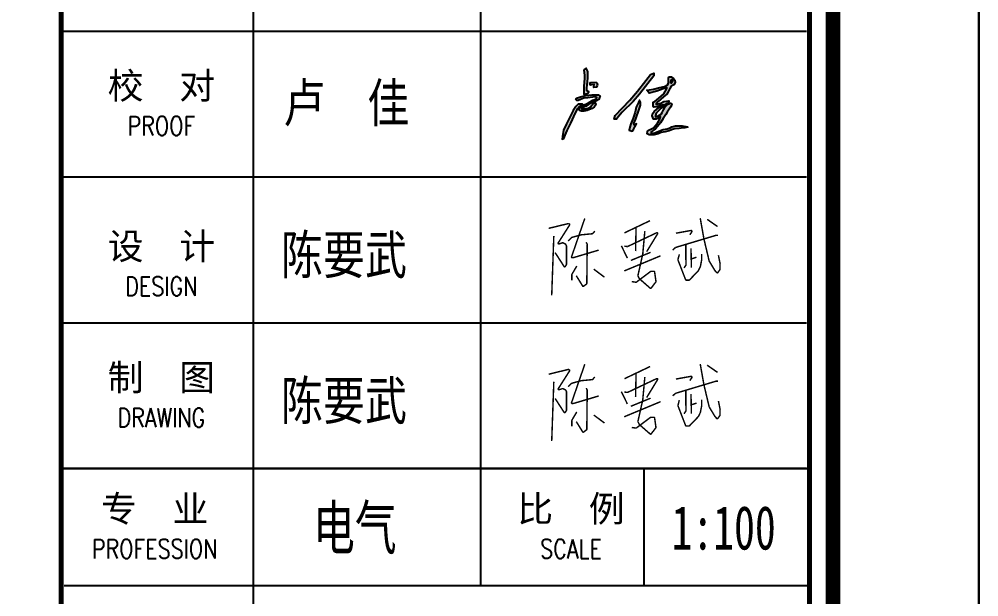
# Model space of a CAD drawing. Extents: x 815029915 to 815825525, y 579155098 to 579748855.
# Drawn here: x 815123142 to 815129719, y 579668190 to 579672150 of the extents above; entities that cross this region are included whole.
import ezdxf
from ezdxf.enums import TextEntityAlignment as Align

# ---------------------------------------------------------------- set-up
doc = ezdxf.new("R2010")
doc.units = 0
doc.header["$LTSCALE"] = 100
doc.header["$MEASUREMENT"] = 0
for name, color, linetype in [('PUB_TITLE', 4, 'Continuous'), ('TK', 7, 'Continuous'), ('TK-TEXT', 4, 'Continuous')]:
    doc.layers.add(name, color=color, linetype=linetype)
doc.layers.add('yichutu', color=7, linetype='Continuous', true_color=0xffffff, plot=False)
doc.layers.add('平面看线', color=175, linetype='Continuous', lineweight=9)
doc.styles.add('CCIAD-图框(可变字)', font='', dxfattribs={"width": 0.7})
doc.styles.add('CCIAD-图框(标题项)', font='')
doc.styles.add('基本字体', font='simplex.shx', dxfattribs={"height": 180, "bigfont": 'hztxt.shx'})
doc.styles.get('CCIAD-图框(可变字)').set_extended_font_data('SimHei')
doc.styles.get('CCIAD-图框(标题项)').set_extended_font_data('SimHei')

# ---------------------------------------------------------------- blocks, each defined once
blk = doc.blocks.new('gadad23a')
at = {"layer": '平面看线', "const_width": 100}
for points in [[(131775, 116553), (130868, 113925, 0.557185), (130922, 113859), (131024, 113872), (132727, 114378)], [(139687, 116566), (139940, 115144), (140298, 113636, 0.077541), (140304, 113622), (140692, 112978), (140816, 112838, 0.480002), (140894, 112842), (141024, 113023, 0.147817), (141034, 113050), (141049, 113447, 0.05991), (141048, 113459), (140933, 114030)], [(129300, 115871), (130634, 116195, -0.150124), (130663, 116193), (130711, 116175, -0.476931), (130735, 116101), (129958, 114882, 0.703116), (130016, 114807), (130242, 114881, -0.191901), (130279, 114878), (130443, 114800, -0.166898), (130467, 114777), (130516, 114678, -0.116521), (130522, 114655), (130522, 113410, -0.134677), (130515, 113384), (130441, 113260, -0.556571), (130356, 113258), (129742, 114206)], [(138021, 115539), (139052, 115724, -0.467135), (139111, 115675), (139111, 115641, -0.160073), (139101, 115611), (138969, 115432)], [(130637, 115013), (130859, 115235, -0.129081), (130881, 115248), (131523, 115427), (132286, 115499, 0.194236), (132319, 115516), (132460, 115681)], [(134479, 114648), (134686, 114623, 0.141288), (134714, 114627), (136699, 115567, -0.745112), (136763, 115496), (136015, 114271)], [(137796, 114387), (137992, 114555, -0.104533), (138010, 114565), (140768, 115393, -0.07304), (140783, 115395), (140909, 115395)], [(131867, 114919), (131936, 114795, -0.131224), (131942, 114770), (131913, 112094, -0.229929), (131893, 112055), (131700, 111906, -0.444253), (131627, 111919), (131191, 112623)], [(138698, 114771), (138706, 113365, -0.149587), (138697, 113337), (138577, 113157)], [(135747, 114110), (135417, 112637, 0.177164), (135421, 112603), (135517, 112420, 0.093258), (135528, 112406), (136253, 111773, 0.432684), (136325, 111780), (136642, 112193, 0.202276), (136652, 112231), (136559, 112877, 0.372816), (136509, 112920), (136309, 112920, 0.162035), (136279, 112910), (135311, 112185, -0.199079), (135274, 112176), (134997, 112216)], [(138254, 114091), (138160, 113731, 0.156859), (138162, 113700), (138682, 112354, 0.309954), (138729, 112322), (138920, 112322, 0.204533), (138956, 112337), (139554, 112962, 0.079088), (139563, 112975), (139695, 113250, 0.06466), (139699, 113262), (139787, 113719, 0.04851), (139788, 113729), (139786, 114121)], [(131225, 113282), (130897, 112730, 0.134842), (130890, 112705), (130890, 112304)]]:
    blk.add_lwpolyline(points, format="xyb", dxfattribs=at)
for points in [[(134496, 115562), (136247, 116397)], [(140164, 116488), (140870, 115997)], [(135290, 115941), (135254, 114307)], [(129652, 115349), (129508, 111282)], [(135890, 115676), (135747, 114110)], [(134283, 114674), (134692, 113831)], [(139055, 114503), (139079, 113173)], [(134480, 112953), (136969, 113988)], [(134932, 113672), (136284, 114227)], [(139069, 113773), (139433, 113888)], [(132390, 113071), (133122, 112524)]]:
    blk.add_lwpolyline(points, dxfattribs=at)

msp = doc.modelspace()

# ---------------------------------------------------------------- hatches: boundary and pattern name
h = msp.add_hatch(color=256)
h.paths.add_polyline_path([(815127106.2, 579671707.7), (815127098.5, 579671716.1), (815127059, 579671719.3), (815127053.5, 579671708), (815127054.8, 579671698.6), (815127064.2, 579671699.9), (815127082.3, 579671702.2), (815127080.3, 579671689.3), (815127080.3, 579671681.2), (815127097.5, 579671683.4), (815127103, 579671694.7)])
h.paths.add_polyline_path([(815127046.2, 579671652.4), (815127031.4, 579671659), (815127031.4, 579671678), (815127039.6, 579671745.5), (815127039.6, 579671792.4), (815127028.1, 579671813.8), (815127010.8, 579671804), (815127017.4, 579671763.6), (815127017.4, 579671743), (815127011.6, 579671691.1), (815127011.6, 579671673), (815127011.6, 579671652.4), (815127011.6, 579671636), (815127037.2, 579671640.9)])
h.paths.add_polyline_path([(815127123.3, 579671623.6), (815127110.4, 579671631.4), (815127095.9, 579671631.4), (815127066.8, 579671631.4), (815127024.8, 579671626.2), (815126988.5, 579671618.5), (815126962.1, 579671608.6), (815126955.9, 579671599.8), (815126963.6, 579671592), (815126973.5, 579671592), (815126988.5, 579671598.8), (815127012.4, 579671609.1), (815127039.9, 579671611.7), (815127089.1, 579671617.9), (815127101.1, 579671614.3), (815127091.2, 579671602.9), (815127073.1, 579671594.1), (815127037.8, 579671571.3), (815127012.9, 579671563), (815126987.5, 579671547), (815126974.5, 579671534), (815126981.3, 579671525.2), (815126995.8, 579671519), (815127010.8, 579671519), (815127033.8, 579671523.6), (815127051.3, 579671530.4), (815127069.9, 579671537.6), (815127083.4, 579671547.5), (815127092.2, 579671560.4), (815127094.3, 579671568.7), (815127086.3, 579671579.9), (815127079.8, 579671573.9), (815127071.1, 579671565.9), (815127066.8, 579671560.4), (815127057.5, 579671548.5), (815127040.4, 579671540.2), (815127023.3, 579671536.6), (815127003.1, 579671536.6), (815126996.3, 579671536.6), (815127000.5, 579671542.3), (815127023.3, 579671551.6), (815127042.5, 579671562.5), (815127058.5, 579671572.3), (815127080.6, 579671581.4), (815127093.8, 579671588.9), (815127114.1, 579671600.5), (815127119.2, 579671613.3)])
h.paths.add_polyline_path([(815127002.8, 579671562), (815127002.8, 579671568.8), (815126996.8, 579671567.6), (815126974, 579671568.1), (815126956.3, 579671552.6), (815126939.2, 579671524.6), (815126893.8, 579671432.3), (815126873.2, 579671390.4), (815126865.6, 579671347), (815126862.2, 579671327.6), (815126873.9, 579671332.9), (815126883.9, 579671354.4), (815126898.5, 579671386.1), (815126921.9, 579671436.8), (815126954.6, 579671507.6), (815126969.6, 579671538.5), (815126980.3, 579671549.3)])
h.paths.add_polyline_path([(815127394.1, 579671636.2), (815127490.9, 579671763), (815127492.6, 579671779.7), (815127469.2, 579671770.5), (815127436.7, 579671730.5), (815127380.7, 579671656.2), (815127327.3, 579671595.4), (815127225.5, 579671489.4), (815127218.8, 579671465.4), (815127235.5, 579671465.4), (815127250.5, 579671483.6), (815127273.9, 579671511.9), (815127349.8, 579671587)])
h.paths.add_polyline_path([(815127401.3, 579671560.6), (815127401.3, 579671582.1), (815127394, 579671594.1), (815127386.2, 579671578.9), (815127371, 579671548), (815127364.7, 579671514), (815127349, 579671471.6), (815127334.6, 579671432.8), (815127328, 579671409.2), (815127322.3, 579671388.9), (815127342.2, 579671383.1), (815127353.2, 579671393.5), (815127362.1, 579671413.4), (815127373.1, 579671432.3), (815127355.8, 579671423.4), (815127353.7, 579671434.4), (815127367.3, 579671467.9), (815127390.9, 579671532.3)])
h.paths.add_polyline_path([(815127637.1, 579671716.2), (815127635, 579671733.1), (815127626.6, 579671744.1), (815127610.8, 579671754.6), (815127599.7, 579671754.6), (815127592.3, 579671749.4), (815127592.3, 579671731), (815127592.3, 579671711.5), (815127585.5, 579671699.9), (815127564.7, 579671688.9), (815127532.3, 579671681), (815127489.6, 579671670.6), (815127460.2, 579671665.6), (815127444.7, 579671662.9), (815127455.3, 579671650.2), (815127460.6, 579671643.9), (815127512.9, 579671657.1), (815127580, 579671680.9), (815127580, 579671674), (815127561, 579671638.6), (815127509.7, 579671594.2), (815127501.8, 579671589), (815127486.5, 579671581), (815127486.5, 579671573.1), (815127486.5, 579671552.8), (815127492.8, 579671548.1), (815127515, 579671550.2), (815127534, 579671557.6), (815127558.9, 579671563.4), (815127544.6, 579671553.4), (815127529.8, 579671547.6), (815127512.4, 579671534.3), (815127494.9, 579671518), (815127482.8, 579671501.1), (815127479.5, 579671487.7), (815127484.3, 579671475.7), (815127488.6, 579671465.1), (815127506.5, 579671465.1), (815127519.2, 579671469.9), (815127538.3, 579671481), (815127529.8, 579671460.9), (815127519.8, 579671442), (815127502.3, 579671420.8), (815127490.2, 579671406), (815127462.1, 579671391.7), (815127448.9, 579671381.7), (815127446.3, 579671363.7), (815127460, 579671356.9), (815127493.3, 579671356.9), (815127520.3, 579671363.7), (815127542, 579671372.4), (815127569.4, 579671379), (815127596, 579671385.5), (815127619.1, 579671393.3), (815127634.4, 579671398.4), (815127666.2, 579671401.8), (815127691.6, 579671404.4), (815127703.7, 579671404.4), (815127725.4, 579671410.7), (815127721.7, 579671413.4), (815127685.2, 579671418.7), (815127640.8, 579671418.7), (815127613.9, 579671413.4), (815127602.8, 579671406), (815127582.1, 579671398.1), (815127556.2, 579671394.4), (815127525.6, 579671382.7), (815127499.1, 579671371.6), (815127472.9, 579671368.5), (815127472.9, 579671377.6), (815127487, 579671387.5), (815127503.4, 579671399), (815127516.1, 579671413.9), (815127537.2, 579671438.7), (815127556.2, 579671469.1), (815127573.3, 579671496.4), (815127584, 579671513.5), (815127605.5, 579671547.8), (815127611.8, 579671559.3), (815127615.5, 579671568.3), (815127604.9, 579671574.6), (815127588.1, 579671567.8), (815127568.8, 579671549.1), (815127557.8, 579671529.6), (815127547.6, 579671511.5), (815127540.7, 579671499.4), (815127519.2, 579671485.2), (815127502.8, 579671481), (815127502.8, 579671489.4), (815127508.1, 579671506.2), (815127525.5, 579671523.6), (815127541.3, 579671539.4), (815127556.5, 579671549.9), (815127565.3, 579671561.5), (815127582.3, 579671573.2), (815127595.4, 579671582.1), (815127595.4, 579671591.5), (815127578.1, 579671588.4), (815127560.2, 579671585.3), (815127539.5, 579671574.2), (815127521.8, 579671569.5), (815127508.1, 579671565.8), (815127508.1, 579671569), (815127520.3, 579671587), (815127540.1, 579671602.9), (815127558.1, 579671617.4), (815127580.7, 579671635.5), (815127589.6, 579671652.1), (815127601.8, 579671675.2), (815127610.8, 579671692), (815127628.7, 579671699.4)])
h.paths.add_polyline_path([(815127610.2, 579671712.1), (815127604.9, 579671717.1), (815127609.9, 579671736.3), (815127617.8, 579671734), (815127622.5, 579671727.3)], flags=16)

# ---------------------------------------------------------------- linework, layer by layer
for points in [[(815127010.8, 579671804), (815127017.4, 579671763.6), (815127017.4, 579671743), (815127011.6, 579671691.1), (815127011.6, 579671673), (815127011.6, 579671652.4), (815127011.6, 579671636), (815127037.2, 579671640.9), (815127046.2, 579671652.4), (815127031.4, 579671659), (815127031.4, 579671678), (815127039.6, 579671745.5), (815127039.6, 579671792.4), (815127028.1, 579671813.8)], [(815127490.9, 579671763), (815127394.1, 579671636.2), (815127349.8, 579671587), (815127273.9, 579671511.9), (815127250.5, 579671483.6), (815127235.5, 579671465.4), (815127218.8, 579671465.4), (815127225.5, 579671489.4), (815127327.3, 579671595.4), (815127380.7, 579671656.2), (815127436.7, 579671730.5), (815127469.2, 579671770.5), (815127492.6, 579671779.7)], [(815127059, 579671719.3), (815127098.5, 579671716.1), (815127106.2, 579671707.7), (815127103, 579671694.7), (815127097.5, 579671683.4), (815127080.3, 579671681.2), (815127080.3, 579671689.3), (815127082.3, 579671702.2), (815127064.2, 579671699.9), (815127054.8, 579671698.6), (815127053.5, 579671708)], [(815127460.2, 579671665.6), (815127489.6, 579671670.6), (815127532.3, 579671681), (815127564.7, 579671688.9), (815127585.5, 579671699.9), (815127592.3, 579671711.5), (815127592.3, 579671731), (815127592.3, 579671749.4), (815127599.7, 579671754.6), (815127610.8, 579671754.6), (815127626.6, 579671744.1), (815127635, 579671733.1), (815127637.1, 579671716.2), (815127628.7, 579671699.4), (815127610.8, 579671692), (815127601.8, 579671675.2), (815127589.6, 579671652.1), (815127580.7, 579671635.5), (815127558.1, 579671617.4), (815127540.1, 579671602.9), (815127520.3, 579671587), (815127508.1, 579671569), (815127508.1, 579671565.8), (815127521.8, 579671569.5), (815127539.5, 579671574.2), (815127560.2, 579671585.3), (815127578.1, 579671588.4), (815127595.4, 579671591.5), (815127595.4, 579671582.1), (815127582.3, 579671573.2), (815127565.3, 579671561.5), (815127556.5, 579671549.9), (815127541.3, 579671539.4), (815127525.5, 579671523.6), (815127508.1, 579671506.2), (815127502.8, 579671489.4), (815127502.8, 579671481), (815127519.2, 579671485.2), (815127540.7, 579671499.4), (815127547.6, 579671511.5), (815127557.8, 579671529.6), (815127568.8, 579671549.1), (815127588.1, 579671567.8), (815127604.9, 579671574.6), (815127615.5, 579671568.3), (815127611.8, 579671559.3), (815127605.5, 579671547.8), (815127584, 579671513.5), (815127573.3, 579671496.4), (815127556.2, 579671469.1), (815127537.2, 579671438.7), (815127516.1, 579671413.9), (815127503.4, 579671399), (815127487, 579671387.5), (815127472.9, 579671377.6), (815127472.9, 579671368.5), (815127499.1, 579671371.6), (815127525.6, 579671382.7), (815127556.2, 579671394.4), (815127582.1, 579671398.1), (815127602.8, 579671406), (815127613.9, 579671413.4), (815127640.8, 579671418.7), (815127685.2, 579671418.7), (815127721.7, 579671413.4), (815127725.4, 579671410.7), (815127703.7, 579671404.4), (815127691.6, 579671404.4), (815127666.2, 579671401.8), (815127634.4, 579671398.4), (815127619.1, 579671393.3), (815127596, 579671385.5), (815127569.4, 579671379), (815127542, 579671372.4), (815127520.3, 579671363.7), (815127493.3, 579671356.9), (815127460, 579671356.9), (815127446.3, 579671363.7), (815127448.9, 579671381.7), (815127462.1, 579671391.7), (815127490.2, 579671406), (815127502.3, 579671420.8), (815127519.8, 579671442), (815127529.8, 579671460.9), (815127538.3, 579671481), (815127519.2, 579671469.9), (815127506.5, 579671465.1), (815127488.6, 579671465.1), (815127484.3, 579671475.7), (815127479.5, 579671487.7), (815127482.8, 579671501.1), (815127494.9, 579671518), (815127512.4, 579671534.3), (815127529.8, 579671547.6), (815127544.6, 579671553.4), (815127558.9, 579671563.4), (815127534, 579671557.6), (815127515, 579671550.2), (815127492.8, 579671548.1), (815127486.5, 579671552.8), (815127486.5, 579671573.1), (815127486.5, 579671581), (815127501.8, 579671589), (815127509.7, 579671594.2), (815127561, 579671638.6), (815127580, 579671674), (815127580, 579671680.9), (815127512.9, 579671657.1), (815127460.6, 579671643.9), (815127455.3, 579671650.2), (815127444.7, 579671662.9)], [(815127609.9, 579671736.3), (815127604.9, 579671717.1), (815127610.2, 579671712.1), (815127622.5, 579671727.3), (815127617.8, 579671734)], [(815126962.1, 579671608.6), (815126988.5, 579671618.5), (815127024.8, 579671626.2), (815127066.8, 579671631.4), (815127095.9, 579671631.4), (815127110.4, 579671631.4), (815127123.3, 579671623.6), (815127119.2, 579671613.3), (815127114.1, 579671600.5), (815127093.8, 579671588.9), (815127080.6, 579671581.4), (815127058.5, 579671572.3), (815127042.5, 579671562.5), (815127023.3, 579671551.6), (815127000.5, 579671542.3), (815126996.3, 579671536.6), (815127003.1, 579671536.6), (815127023.3, 579671536.6), (815127040.4, 579671540.2), (815127057.5, 579671548.5), (815127066.8, 579671560.4), (815127071.1, 579671565.9), (815127079.8, 579671573.9), (815127086.3, 579671579.9), (815127094.3, 579671568.7), (815127092.2, 579671560.4), (815127083.4, 579671547.5), (815127069.9, 579671537.6), (815127051.3, 579671530.4), (815127033.8, 579671523.6), (815127010.8, 579671519), (815126995.8, 579671519), (815126981.3, 579671525.2), (815126974.5, 579671534), (815126987.5, 579671547), (815127012.9, 579671563), (815127037.8, 579671571.3), (815127073.1, 579671594.1), (815127091.2, 579671602.9), (815127101.1, 579671614.3), (815127089.1, 579671617.9), (815127039.9, 579671611.7), (815127012.4, 579671609.1), (815126988.5, 579671598.8), (815126973.5, 579671592), (815126963.6, 579671592), (815126955.9, 579671599.8)], [(815126996.8, 579671567.6), (815126974, 579671568.1), (815126956.3, 579671552.6), (815126939.2, 579671524.6), (815126893.8, 579671432.3), (815126873.2, 579671390.4), (815126865.6, 579671347), (815126862.2, 579671327.6), (815126873.9, 579671332.9), (815126883.9, 579671354.4), (815126898.5, 579671386.1), (815126921.9, 579671436.8), (815126954.6, 579671507.6), (815126969.6, 579671538.5), (815126980.3, 579671549.3), (815127002.8, 579671562), (815127002.8, 579671568.8)], [(815127386.2, 579671578.9), (815127371, 579671548), (815127364.7, 579671514), (815127349, 579671471.6), (815127334.6, 579671432.8), (815127328, 579671409.2), (815127322.3, 579671388.9), (815127342.2, 579671383.1), (815127353.2, 579671393.5), (815127362.1, 579671413.4), (815127373.1, 579671432.3), (815127355.8, 579671423.4), (815127353.7, 579671434.4), (815127367.3, 579671467.9), (815127390.9, 579671532.3), (815127401.3, 579671560.6), (815127401.3, 579671582.1), (815127394, 579671594.1)]]:
    msp.add_lwpolyline(points, close=True)
at = {"layer": 'PUB_TITLE'}
msp.add_lwpolyline([(815045618.8, 579663951.6), (815129718.8, 579663951.6), (815129718.8, 579723351.6), (815045618.8, 579723351.6)], close=True, dxfattribs=at)
at = {"layer": 'PUB_TITLE', "const_width": 100}
msp.add_lwpolyline([(815048118.8, 579664951.6), (815128718.8, 579664951.6), (815128718.8, 579722351.6), (815048118.8, 579722351.6)], close=True, dxfattribs=at)
at = {"layer": 'TK'}
for p, q in [((815124745.3, 579676068.7), (815124745.3, 579669068.7)), ((815126304.5, 579676068.7), (815126304.5, 579669068.7)), ((815126304.5, 579676068.7), (815126304.5, 579669068.7)), ((815126304.5, 579676068.7), (815126304.5, 579669068.7)), ((815126304.5, 579676068.7), (815126304.5, 579669068.7)), ((815126304.5, 579676068.7), (815126304.5, 579669068.7)), ((815126304.5, 579676068.7), (815126304.5, 579669068.7)), ((815123430.5, 579672068.7), (815128537.5, 579672068.7)), ((815123430.5, 579672068.7), (815128537.5, 579672068.7)), ((815123430.5, 579671068.7), (815128537.5, 579671068.7)), ((815123430.5, 579671068.7), (815128537.5, 579671068.7)), ((815123430.5, 579670068.7), (815128537.5, 579670068.7)), ((815123430.5, 579670068.7), (815128537.5, 579670068.7)), ((815128537.5, 579669068.7), (815123430.5, 579669068.7)), ((815123430.5, 579669068.7), (815128537.5, 579669068.7)), ((815123430.5, 579669068.7), (815128537.5, 579669068.7)), ((815123450.5, 579669068.7), (815128557.5, 579669068.7)), ((815123650.5, 579669068.7), (815128557.5, 579669068.7)), ((815124745.3, 579669068.7), (815124745.3, 579667468.7)), ((815126304.5, 579669068.7), (815126304.5, 579668268.7)), ((815127423.7, 579669068.7), (815127423.7, 579668268.7)), ((815123450.5, 579668268.7), (815128557.5, 579668268.7)), ((815123650.5, 579668268.7), (815128557.5, 579668268.7))]:
    msp.add_line(p, q, dxfattribs=at)
msp.add_lwpolyline([(815123247.3, 579664951.6), (815128718.8, 579664951.6), (815128718.8, 579722351.6)], dxfattribs=at)
at = {"layer": 'TK', "const_width": 34.7}
msp.add_lwpolyline([(815123430.5, 579682445.7), (815128557.5, 579682445.7), (815128557.5, 579665231.2), (815123430.5, 579665231.2)], close=True, dxfattribs=at)
at = {"layer": 'yichutu', "color": 7, "true_color": 0xffffff}
msp.add_lwpolyline([(815045618.8, 579663951.6), (815045618.8, 579723351.6), (815129718.8, 579723351.6), (815129718.8, 579663951.6)], close=True, dxfattribs=at)

# ---------------------------------------------------------------- block references
at = {"xscale": 0.1, "yscale": 0.1, "zscale": 0.1}
for p in [(815113840.9, 579659129.2), (815113840.9, 579658129.2)]:
    msp.add_blockref('gadad23a', p, dxfattribs=at)

# ---------------------------------------------------------------- texts
at = {"layer": 'PUB_TITLE', "style": 'CCIAD-图框(标题项)', "width": 0.8}
for s, p in [('卢  佳', (815124952.1, 579671445.2)), ('陈要武', (815124935.6, 579670403)), ('陈要武', (815124935.6, 579669403))]:
    msp.add_text(s, height=264, dxfattribs=at).set_placement(p)
at = {"layer": 'TK', "char_height": 180, "attachment_point": 5, "style": '基本字体'}
for s, insert, width in [('{\\fSimHei|b0|i0|c134|p49;校  对\\H1.167x;\\P\\Fsimplex,hztxt|c134;\\H0.6189x;\\W0.8;PROOF }', (815124116.4, 579671568.7), 1160), ('{\\fSimHei|b0|i0|c134|p49;设  计\\H1.167x;\\P\\Fsimplex,hztxt|c134;\\H0.6189x;\\W0.8;DESIGN }', (815124116.4, 579670468.7), 1160), ('{\\fSimHei|b0|i0|c134|p49;制  图\\H1.167x;\\P\\Fsimplex,hztxt|c134;\\H0.6189x;\\W0.8;DRAWING\\H1.3846x; }', (815124116.4, 579669568.7), 1160), ('{\\fSimHei|b0|i0|c134|p49;专  业\\P\\Fsimplex,hztxt|c134;\\H0.7222x;\\W0.8;PROFESSION\\H1.3847x;  }', (815124070.5, 579668668.7), 1160), ('{\\fSimHei|b0|i0|c134|p49;比  例\\P\\Fsimplex,hztxt|c134;\\H0.7222x;\\W0.8;SCALE }', (815126923.7, 579668668.7), 1000)]:
    msp.add_mtext(s, dxfattribs=dict(at, insert=insert, width=width))
at = {"layer": 'TK-TEXT', "style": 'CCIAD-图框(可变字)', "width": 0.7}
for tag, text, p in [('电气', '专业', (815125442.2, 579668424.1)), ('1:100', '比例', (815127970.1, 579668424.1))]:
    msp.add_attdef(tag, text=text, height=300, dxfattribs=at).set_placement(p, align=Align.BOTTOM_CENTER)

doc.saveas('drawing.dxf')
